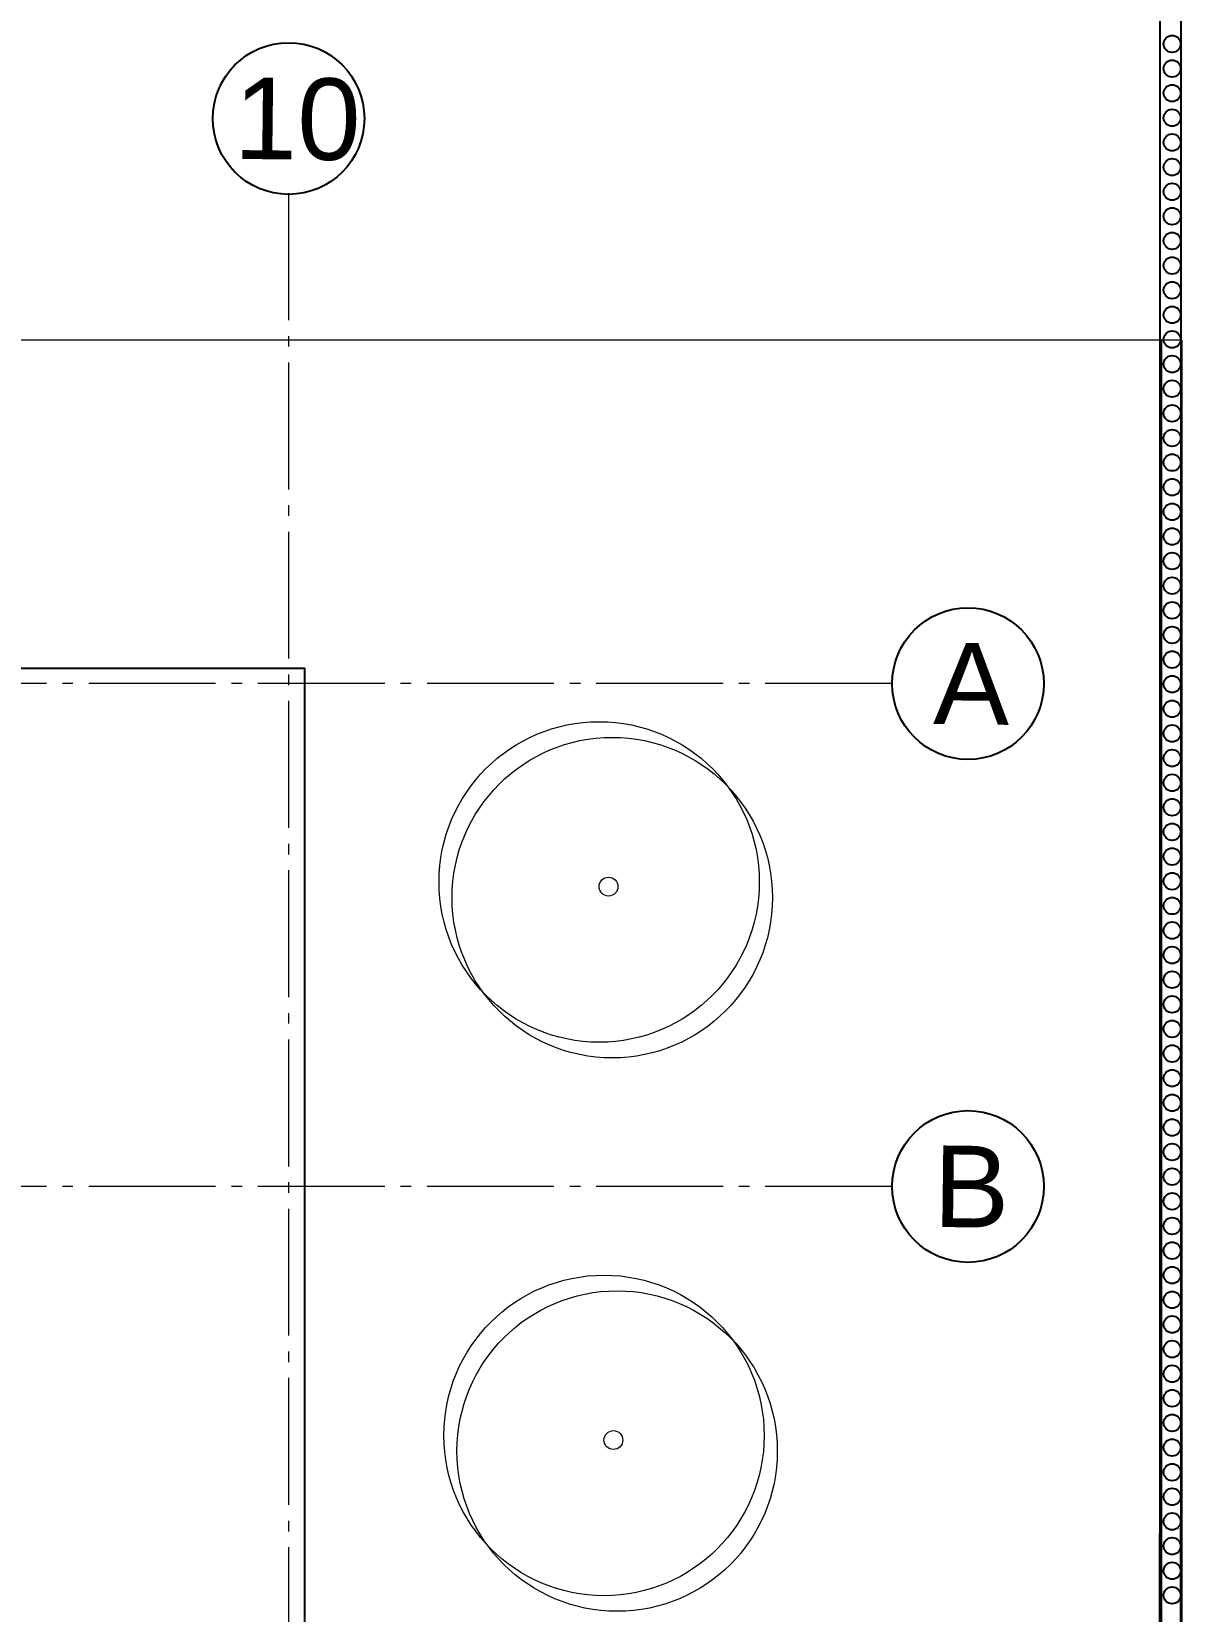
# Model space of a CAD drawing. Header units: metres. Extents: x 0 to 570, y -16 to 122.
# Drawn here: x 546.37 to 557.24, y 63.87 to 78.81 of the extents above; entities that cross this region are included whole.
import ezdxf

# ---------------------------------------------------------------- set-up
doc = ezdxf.new("R2010")
doc.units = ezdxf.units.M
doc.linetypes.add('ACAD_ISO04W100', pattern=[30, 24, -3, 0, -3])
for name, color, linetype, lineweight in [('ARQ- ARBOLES', 85, 'Continuous', 13), ('ARQ-ZONAS VERDES', 82, 'Continuous', 13), ('ejes estructurales', 252, 'ACAD_ISO04W100', 18)]:
    doc.layers.add(name, color=color, linetype=linetype, lineweight=lineweight)
for name, color, linetype in [('ARQ-MOBILIARIO URBANO', 252, 'Continuous'), ('ARQ-MUROS BAJOS', 252, 'Continuous'), ('ARQ-MUROS MAMPOSTERIA', 7, 'Continuous'), ('estructura ejes', 7, 'ACAD_ISO04W100')]:
    doc.layers.add(name, color=color, linetype=linetype)
doc.styles.get("Standard").update_dxf_attribs({"font": 'arial.ttf'})

# ---------------------------------------------------------------- blocks, each defined once
blk = doc.blocks.new('ARBOL')
at = {"layer": 'ARQ- ARBOLES'}
for centre, radius in [((128.732, 225.111), 1.515), ((128.856, 224.963), 1.515), ((128.821, 225.067), 0.0892)]:
    blk.add_circle(centre, radius, dxfattribs=at)
blk = doc.blocks.new('reja')
at = {"layer": 'ARQ-MOBILIARIO URBANO'}
for points in [[(132.436, 234.341), (132.442, 285.041), (87.754, 285.041), (87.754, 279.341)], [(132.236, 234.341), (132.242, 284.841), (87.954, 284.841), (87.954, 279.341)], [(132.25, 258.241), (132.25, 234.341)], [(132.442, 258.241), (132.442, 234.341)]]:
    blk.add_lwpolyline(points, dxfattribs=at)
for centre in [(132.353, 261.041), (132.353, 260.808), (132.353, 260.576), (132.353, 260.343), (132.353, 260.11), (132.353, 259.877), (132.353, 259.644), (132.353, 259.412), (132.353, 259.179), (132.353, 258.946), (132.353, 258.713), (132.353, 258.48), (132.353, 258.248), (132.353, 258.015), (132.353, 257.782), (132.353, 257.549), (132.353, 257.316), (132.353, 257.084), (132.353, 256.851), (132.353, 256.618), (132.353, 256.385), (132.353, 256.153), (132.353, 255.92), (132.353, 255.687), (132.353, 255.454), (132.353, 255.221), (132.353, 254.989), (132.353, 254.756), (132.353, 254.523), (132.353, 254.29), (132.353, 254.057), (132.353, 253.825), (132.353, 253.592), (132.353, 253.359), (132.353, 253.126), (132.353, 252.893), (132.353, 252.661), (132.353, 252.428), (132.353, 252.195), (132.353, 251.962), (132.353, 251.73), (132.353, 251.497), (132.353, 251.264), (132.353, 251.031), (132.353, 250.798), (132.353, 250.566), (132.353, 250.333), (132.353, 250.1), (132.353, 249.867), (132.353, 249.634), (132.353, 249.402), (132.353, 249.169), (132.353, 248.936), (132.353, 248.703), (132.353, 248.47), (132.353, 248.238), (132.353, 248.005), (132.353, 247.772), (132.353, 247.539), (132.353, 247.307), (132.353, 247.074), (132.353, 246.841), (132.353, 246.608), (132.353, 246.375)]:
    blk.add_circle(centre, 0.08, dxfattribs=at)

msp = doc.modelspace()

# ---------------------------------------------------------------- linework, layer by layer
at = {"layer": 'ARQ-MUROS BAJOS'}
msp.add_lwpolyline([(512.856, 72.788), (548.948, 72.788), (548.948, 40.188), (512.856, 40.188)], dxfattribs=at)
at = {"layer": 'ARQ-ZONAS VERDES'}
msp.add_lwpolyline([(557.244, 75.889), (512.906, 75.889)], dxfattribs=at)
at = {"layer": 'ejes estructurales', "color": 252, "linetype": 'Continuous', "lineweight": 25}
for centre in [(548.798, 77.984), (555.225, 72.642), (555.225, 67.888)]:
    msp.add_circle(centre, 0.717, dxfattribs=at)
at = {"layer": 'estructura ejes', "color": 252, "lineweight": 20, "ltscale": 0.05}
for p, q in [((548.798, 77.278), (548.798, 40.188)), ((554.508, 72.642), (483.848, 72.642)), ((554.508, 67.888), (483.848, 67.888))]:
    msp.add_line(p, q, dxfattribs=at)

# ---------------------------------------------------------------- block references
at = {"layer": 'ARQ-MUROS MAMPOSTERIA'}
msp.add_blockref('reja', (424.803, -182.352), dxfattribs=at)
at = {"layer": 'ARQ-ZONAS VERDES'}
for p in [(423.004, -154.344), (423.05, -159.576)]:
    msp.add_blockref('ARBOL', p, dxfattribs=at)

# ---------------------------------------------------------------- texts
at = {"layer": 'ejes estructurales', "color": 252, "attachment_point": 1, "rotation": 359.3502}
for s, insert, char_height in [('10', (548.286, 78.374), 0.7711), ('A', (554.903, 73.031), 0.771), ('B', (554.903, 68.277), 0.771)]:
    msp.add_mtext_dynamic_manual_height_columns(s, width=1.6573, gutter_width=124.494, heights=[0], dxfattribs=dict(at, insert=insert, char_height=char_height))

doc.saveas('drawing.dxf')
